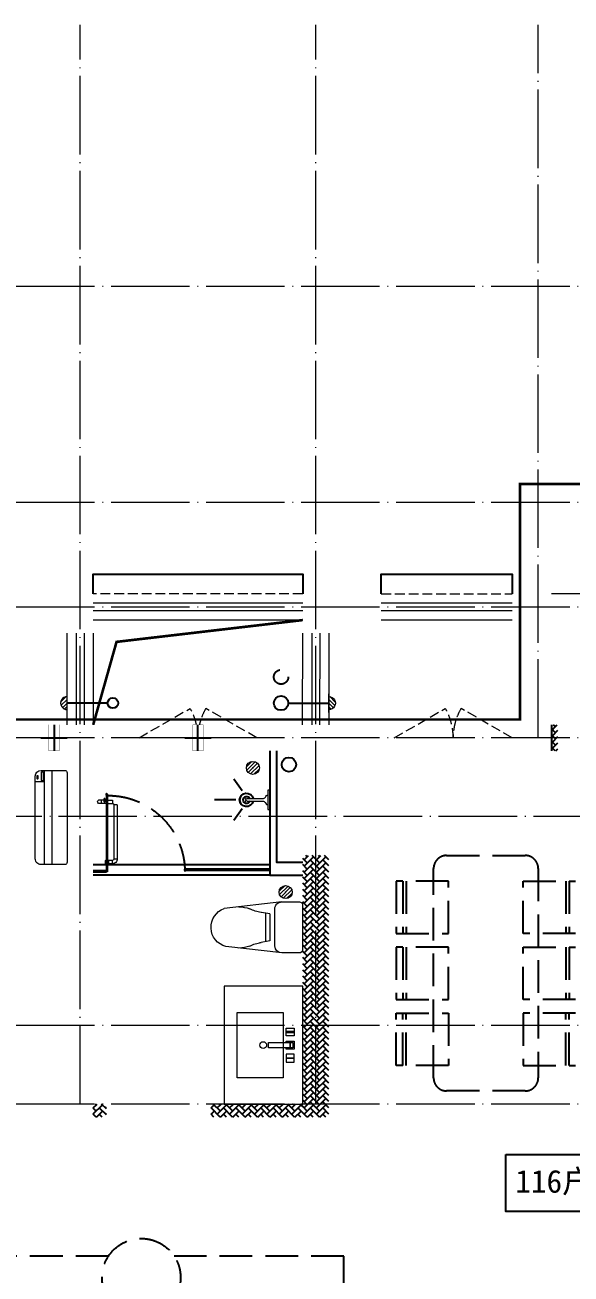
# Model space of a CAD drawing. Extents: x -518115 to 1124316, y -209821 to 1628073.
# Drawn here: x 832195 to 836367, y -171635 to -162085 of the extents above; entities that cross this region are included whole.
import ezdxf

# ---------------------------------------------------------------- set-up
doc = ezdxf.new("R2010")
doc.units = 0
doc.header["$LTSCALE"] = 1000
doc.header["$MEASUREMENT"] = 0
for name, pattern in [('A户型$0$DASH', [0.35, 0.25, -0.1]), ('DASH', [0.35, 0.25, -0.1]), ('DOTE', [2.42, 2, -0.2, 0.02, -0.2])]:
    doc.linetypes.add(name, pattern=pattern)
for name, color, linetype in [('5fur', 250, 'Continuous'), ('AH-FURNITURE', 1, 'Continuous'), ('IP-bath&kitchen-JOHNSON', 4, 'Continuous'), ('P-bath&kitchen-JOHNSON', 4, 'Continuous'), ('VPIPE-中水', 122, 'Continuous'), ('VPIPE-凝结', 150, 'Continuous'), ('VPIPE-废水', 31, 'Continuous'), ('VPIPE-雨水', 4, 'DASH'), ('保温', 6, 'Continuous'), ('建筑-排气道', 9, 'Continuous'), ('机电标识类', 1, 'Continuous'), ('看线', 251, 'Continuous')]:
    doc.layers.add(name, color=color, linetype=linetype)
for name, color, linetype, lineweight in [('DOTE', 19, 'DOTE', 9), ('LVTRY', 1, 'Continuous', 13), ('PUB_HATCH', 8, 'Continuous', 9), ('WINDOW', 144, 'Continuous', 15), ('平面-栏杆', 135, 'Continuous', 15), ('平面-看线', 45, 'Continuous', 15), ('平面-空调室内机', 176, 'Continuous', 9), ('平面-空调预留孔', 173, 'Continuous', 15), ('空调', 76, 'Continuous', 13), ('立面-洞口示意', 152, 'Continuous', 13)]:
    doc.layers.add(name, color=color, linetype=linetype, lineweight=lineweight)
doc.styles.add('DIM_FONT', font='SIMPLEX.shx', dxfattribs={"width": 0.56})
doc.styles.add('黑体', font='')
doc.styles.get('黑体').set_extended_font_data('SimHei')
pattern_1 = [(45, (0, 0), (0, 47.4157523), [100.584, -33.528]), (135, (23.708, 23.708), (3e-15, 47.4157523), [100.584, -33.528])]

# ---------------------------------------------------------------- blocks, each defined once
blk = doc.blocks.new('GDGDGDSDA')
at = {"layer": 'DOTE', "linetype": 'DOTE', "ltscale": 0.3}
for p, q in [((424034.8, 367858.3), (424034.8, 376108.3)), ((425834.8, 367858.3), (425834.8, 376108.3)), ((427534.8, 370658.3), (427534.8, 376108.3)), ((471334.8, 374108.3), (417334.8, 374108.3)), ((471334.8, 372458.3), (417334.8, 372458.3)), ((471334.8, 371658.3), (417334.8, 371658.3)), ((471334.8, 370658.3), (417334.8, 370658.3)), ((417334.8, 370058.6), (471334.8, 370058.6)), ((471334.8, 368458.3), (417334.8, 368458.3)), ((471334.8, 367858.3), (417334.8, 367858.3))]:
    blk.add_line(p, q, dxfattribs=at)
blk = doc.blocks.new('FGDGDGRDGRRD')
at = {"layer": '5fur', "linetype": 'A户型$0$DASH'}
for p, q in [((426834.8, 369758.3), (427434.8, 369758.3)), ((426734.8, 368058.3), (426734.8, 369658.3)), ((427534.8, 369658.3), (427534.8, 368058.3)), ((426849.6, 369562.7), (426449.6, 369562.7)), ((426449.6, 369562.7), (426449.6, 369162.7)), ((426499.6, 369562.7), (426499.6, 369162.7)), ((426524.6, 369562.7), (426524.6, 369162.7)), ((426849.6, 369162.7), (426849.6, 369562.7)), ((427420, 369162.7), (427420, 369562.7)), ((427420, 369562.7), (427820, 369562.7)), ((427745, 369562.7), (427745, 369162.7)), ((427770, 369562.7), (427770, 369162.7)), ((426449.6, 369162.7), (426849.6, 369162.7)), ((427820, 369162.7), (427420, 369162.7)), ((426849.6, 369058.3), (426449.6, 369058.3)), ((426449.6, 369058.3), (426449.6, 368658.3)), ((426499.6, 369058.3), (426499.6, 368658.3)), ((426524.6, 369058.3), (426524.6, 368658.3)), ((426849.6, 368658.3), (426849.6, 369058.3)), ((427420, 368658.3), (427420, 369058.3)), ((427420, 369058.3), (427820, 369058.3)), ((427745, 369058.3), (427745, 368658.3)), ((427770, 369058.3), (427770, 368658.3)), ((426449.6, 368658.3), (426849.6, 368658.3)), ((427820, 368658.3), (427420, 368658.3)), ((426449.6, 368153.8), (426449.6, 368553.8)), ((426449.6, 368553.8), (426849.6, 368553.8)), ((426499.6, 368153.8), (426499.6, 368553.8)), ((426524.6, 368153.8), (426524.6, 368553.8)), ((426849.6, 368553.8), (426849.6, 368153.8)), ((427420, 368553.8), (427420, 368153.8)), ((427820, 368553.8), (427420, 368553.8)), ((427745, 368153.8), (427745, 368553.8)), ((427770, 368153.8), (427770, 368553.8)), ((426849.6, 368153.8), (426449.6, 368153.8)), ((427420, 368153.8), (427820, 368153.8)), ((427434.8, 367958.3), (426834.8, 367958.3)), ((424251.3, 366694.8), (423434.8, 366694.8)), ((426049.7, 366694.8), (424752.7, 366694.8)), ((426049.7, 366458.3), (426049.7, 366694.8))]:
    blk.add_line(p, q, dxfattribs=at)
blk.add_circle((424502, 366530.1), 300, dxfattribs=at)
for centre, start, end in [((426834.8, 369658.3), 90, 180), ((427434.8, 369658.3), 0, 90), ((426834.8, 368058.3), 180, 270), ((427434.8, 368058.3), 270, 0)]:
    blk.add_arc(centre, 100, start, end, dxfattribs=at)
blk = doc.blocks.new('rrrrrrrrrrrra')
for p, q in [((252.6, 483.7), (-87.4, 483.7)), ((-112.4, 458.7), (-112.4, 324.3)), ((277.6, 324.3), (277.6, 458.7)), ((-112.4, 324.3), (-63.7, -103.4)), ((277.6, 324.3), (227.5, -115.6)), ((-59.1, 271.1), (224.3, 271.1)), ((-20.6, 232.4), (-34.2, 153.6)), ((191.3, 200.5), (-26.1, 200.5)), ((185.8, 232.4), (-20.6, 232.4)), ((185.8, 232.4), (199.4, 153.6))]:
    blk.add_line(p, q)
for centre, radius, start, end in [((-87.4, 458.7), 25, 90, 180), ((252.6, 458.7), 25, 0, 90), ((-59.1, 324.3), 53.3, 180, 270), ((224.3, 324.3), 53.3, 270, 0), ((-322.6, 209.8), 293.8, 333.53685, 351.48282), ((487.8, 209.8), 293.8, 188.51718, 206.46315), ((149, -3.2), 224.1, 158.52022, 180), ((16.2, -3.2), 224.1, 0, 21.47978), ((83.8, -63.6), 152.8, 195.07732, 340.11812)]:
    blk.add_arc(centre, radius, start, end)
blk = doc.blocks.new('A$C1E0F638F')
for points in [[(499.7, 435.1), (499.7, 85.1), (0, 85.1), (0, 435.1)], [(269.9, 30), (229.9, 30), (229.9, 195), (269.9, 195)], [(119.9, 0), (179.9, 0), (179.9, 60), (119.9, 60)], [(146.9, 55), (152.9, 55), (152.9, 5), (146.9, 5)], [(229.9, 30), (269.9, 30), (269.9, 10), (229.9, 10)], [(379.9, 0), (319.9, 0), (319.9, 60), (379.9, 60)], [(352.9, 55), (346.9, 55), (346.9, 5), (352.9, 5)]]:
    blk.add_lwpolyline(points, close=True)
blk.add_lwpolyline([(269.9, 60), (279.9, 60), (279.9, 0), (219.9, 0), (219.9, 60), (229.9, 60)])
blk.add_circle((249.9, 236.3), 26)
blk = doc.blocks.new('$lvtry$00000171')
for p, q in [((-74, 11), (-11, 74)), ((-70, -27), (27, 70)), ((-53, -53), (53, 53)), ((-27, -70), (70, 27)), ((11, -74), (74, -11))]:
    blk.add_line(p, q)
blk.add_circle((0, 0), 75)
blk.add_point((0, 0))
blk = doc.blocks.new('135')
blk.add_hatch(color=256).paths.add_polyline_path([(4.8, 1.8), (3.6, -1), (-4.7, 2.5), (-3.5, 5.3)])
for p, q in [((-6.3, 2.6), (5.4, -2.3)), ((-5.7, 2.9), (-5.2, 2.7)), ((-5.6, 18.9), (-3.4, 19.4)), ((-3.4, 19.4), (-5.5, 19.4)), ((5.2, 10.9), (-5.3, 10.9)), ((5.2, 9.7), (-5.2, 9.7)), ((-5.2, 2.7), (-3.8, 5.9)), ((-5, 10.9), (-5, 30.5)), ((-3.8, 5.9), (5.4, 2.1)), ((0, 0), (0, 39.1)), ((5.6, 18.9), (3.4, 19.3)), ((3.4, 19.3), (5.6, 19.3)), ((4.1, -1.2), (5.4, 2.1)), ((5, 10.9), (5, 32.3)), ((4.1, -1.2), (5.7, -1.8))]:
    blk.add_line(p, q)
for centre, radius, start, end in [((6.2, 15.8), 13.5, 151.01474, 204.84033), ((13.5, 4.2), 20.5, 163.09243, 182.0012), ((-6, 3.6), 1, 184.22753, 248.46611), ((8.6, 15.5), 14.6, 166.278, 198.09535), ((13.5, 4.2), 19.5, 163.74431, 182.52687), ((-5.5, 3.3), 0.5, 181.9385, 247.25971), ((-5.2, 22.1), 0.5, 335.76434, 151.01474), ((3.8, 18.1), 9.42, 155.76434, 171.97728), ((5.2, 22.3), 0.5, 29.84246, 204.57404), ((-5.9, 17.2), 11.7, 10.47502, 24.57404), ((29.1, 6.7), 24, 172.94395, 199.23182), ((-6.3, 15.4), 12.4, 338.64492, 16.0476), ((-6, 15.8), 13.4, 334.91114, 29.84246), ((26.4, 6.3), 20.6, 169.14538, 199.95258), ((5.9, -1.2), 1.17, 247.45971, 19.95258), ((5.9, -1.4), 0.5, 247.45971, 19.23182)]:
    blk.add_arc(centre, radius, start, end)
blk.add_open_spline([(-5, 30.5), (-4.1, 31.3), (-2.3, 33), (0.9, 29.2), (3.5, 31.1), (5, 32.3)], degree=3, knots=[0, 0, 0, 0, 3.066329, 6.218313, 11.124135, 11.124135, 11.124135, 11.124135])
blk = doc.blocks.new('SDFAWERAWER')
at = {"layer": 'LVTRY', "color": 1}
for p, q in [((593941.2, -1242210.1), (593783.7, -1242594.8)), ((593964.6, -1242219.7), (593807.2, -1242604.4)), ((593941.2, -1242210.1), (593964.6, -1242219.7)), ((593987.8, -1242190.5), (593978.2, -1242214)), ((594007.5, -1242226), (593978.2, -1242214)), ((594017.1, -1242202.5), (593987.8, -1242190.5)), ((594015.8, -1242220.4), (594027.2, -1242192.7)), ((594015.8, -1242220.4), (594021.7, -1242222.8)), ((594025.7, -1242203.9), (594018.5, -1242221.5)), ((594018.5, -1242221.5), (594021.5, -1242220.3)), ((594025.4, -1242210.8), (594021.5, -1242220.3)), ((594022.6, -1242220.7), (594021.7, -1242222.8)), ((594021.7, -1242222.8), (594023.9, -1242221.9)), ((594022.6, -1242211.4), (594029.8, -1242193.8)), ((594024.2, -1242221.4), (594023.9, -1242221.9)), ((594025.4, -1242210.8), (594031.1, -1242196.8)), ((594027.2, -1242192.7), (594033, -1242195.1)), ((594027.7, -1242234.3), (594078.4, -1242255)), ((594029.8, -1242193.8), (594031.1, -1242196.8)), ((594032.2, -1242197.2), (594033, -1242195.1)), ((594033, -1242195.1), (594034, -1242197.4)), ((594033.8, -1242197.9), (594034, -1242197.4)), ((594047.3, -1242200.9), (594035.9, -1242228.7)), ((594035.9, -1242228.7), (594038.6, -1242229.7)), ((594037.3, -1242210.8), (594088, -1242231.6)), ((594038.6, -1242229.7), (594045.2, -1242213.6)), ((594038.6, -1242229.7), (594041.6, -1242228.5)), ((594041.6, -1242228.5), (594051.2, -1242205)), ((594049.9, -1242202), (594043.3, -1242218.2)), ((594047.3, -1242200.9), (594049.9, -1242202)), ((594049.9, -1242202), (594051.2, -1242205)), ((594057.1, -1242246.3), (594066.7, -1242222.8)), ((593783.7, -1242594.8), (593807.2, -1242604.4)), ((593803.2, -1242641.3), (593812.8, -1242617.9)), ((593812.8, -1242617.9), (593842.2, -1242629.9)), ((593845.2, -1242628.6), (593833.8, -1242656.3)), ((593845.2, -1242628.6), (593842.2, -1242629.9)), ((593847.8, -1242629.7), (593845.2, -1242628.6)), ((593803.2, -1242641.3), (593832.6, -1242653.3)), ((593842.2, -1242629.9), (593832.6, -1242653.3)), ((593833.8, -1242656.3), (593832.6, -1242653.3)), ((593836.5, -1242657.4), (593833.8, -1242656.3)), ((593847.8, -1242629.7), (593836.5, -1242657.4)), ((593847.1, -1242661.8), (593858.5, -1242634.1)), ((593847.1, -1242661.8), (593849.8, -1242662.9)), ((593849.8, -1242662.9), (593861.2, -1242635.2)), ((593852.1, -1242661.9), (593862.1, -1242637.4)), ((593858.5, -1242634.1), (593861.2, -1242635.2)), ((593861.2, -1242635.2), (593862.1, -1242637.4))]:
    blk.add_line(p, q, dxfattribs=at)
blk.add_lwpolyline([(593823.5, -1242717), (594045.8, -1242173.9), (594036.5, -1242170.2), (593814.2, -1242713.2)], close=True, dxfattribs=at)
blk.add_arc((594075.3, -1242240), 15.3, 281.79322, 33.70188, dxfattribs=at)
for centre, major_axis, start_param, end_param in [((593974.2, -1242223.6), (3.93, 9.6), 0, 1.570796), ((593816.8, -1242608.3), (13.5, 33.1), 1.570796, 3.141593), ((593816.8, -1242608.3), (3.93, 9.6), 1.570796, 3.141593)]:
    blk.add_ellipse(centre, major_axis=major_axis, ratio=1, start_param=start_param, end_param=end_param, dxfattribs=at)
at = {"layer": 'P-bath&kitchen-JOHNSON', "color": 8, "linetype": 'DASH'}
blk.add_arc((593809.8, -1242714), 586.2, 67.53695, 157.13247, dxfattribs=at)
at = {"layer": 'LVTRY', "color": 1, "xscale": -1, "rotation": 157.7329157530927}
blk.add_blockref('135', (594045.3, -1242161.9), dxfattribs=at)
blk = doc.blocks.new('A$C5DCB2F21')
at = {"layer": 'IP-bath&kitchen-JOHNSON', "color": 8}
for p, q in [((-68.3, -213.2), (-157.7, -275)), ((-0.1, -261.4), (-0.1, -424.7)), ((68.2, -213.2), (157.6, -275))]:
    blk.add_line(p, q, dxfattribs=at)
at = {"layer": 'IP-bath&kitchen-JOHNSON', "color": 250}
for centre, major_axis, ratio, start_param, end_param in [((0, -178.8), (-51, 0), 0.990052, -1.36297, 4.504563), ((0, -177.8), (-26.8, 0), 0.994812, -1.167677, 4.309269)]:
    blk.add_ellipse(centre, major_axis=major_axis, ratio=ratio, start_param=start_param, end_param=end_param, dxfattribs=at)
at = {"layer": 'LVTRY', "color": 1}
for p, q in [((73.6, 0), (-73.6, 0)), ((-10.5, -173.5), (-10.5, -49.3)), ((10.6, -173.5), (10.6, -49.3))]:
    blk.add_line(p, q, dxfattribs=at)
blk.add_lwpolyline([(73.6, 0), (73.6, -15.8), (-73.6, -15.8), (-73.6, 0)], dxfattribs=at)
for points in [[(-26.3, -30.7, -0.364142), (-37.8, -15.8, -0.020495)], [(-10.5, -49.4, 0.214893), (-26.3, -30.7, 7.649644)], [(10.6, -49.3, -0.21439), (26.3, -30.7, -7.649644)], [(26.3, -30.7, 0.364142), (37.8, -15.8, 0.020495)]]:
    blk.add_lwpolyline(points, format="xyb", dxfattribs=at)
blk.add_arc((0, -173.5), 10.5, 180, 0, dxfattribs=at)
for centre, major_axis, ratio, start_param, end_param in [((0, -181.3), (53.6, 0), 0.987577, 1.76809, 7.656688), ((-12.4, -164.7), (0, 1.43), 0.85, -1.570796, 4.712389), ((-12.4, -189.2), (0, 1.43), 0.85, 4.712389, 10.995574), ((12.5, -164.7), (0, 1.43), 0.85, 4.712389, 10.995574), ((12.5, -189.2), (0, 1.43), 0.85, 4.712389, 10.995574)]:
    blk.add_ellipse(centre, major_axis=major_axis, ratio=ratio, start_param=start_param, end_param=end_param, dxfattribs=at)
blk = doc.blocks.new('DSGDFGF')
at = {"layer": 'IP-bath&kitchen-JOHNSON'}
for p, q in [((676542.3, 342985), (677892.3, 342985)), ((676542.3, 342950), (677192.3, 342950)), ((676542.3, 342940), (677192.3, 342940)), ((677192.3, 342940), (677192.3, 342950)), ((677892.3, 342940), (677792.3, 342940)), ((677792.3, 342930), (677792.3, 342940)), ((676542.3, 342905), (677892.3, 342905)), ((677892.3, 342930), (677792.3, 342930))]:
    blk.add_line(p, q, dxfattribs=at)
at = {"layer": 'IP-bath&kitchen-JOHNSON', "color": 8}
for points in [[(676542.3, 343855.3), (676542.3, 342905), (676292.3, 342905)], [(676492.3, 343855.3), (676492.3, 343005), (676292.3, 343005)]]:
    blk.add_lwpolyline(points, dxfattribs=at)
at = {"layer": 'LVTRY', "color": 1}
blk.add_lwpolyline([(676892.3, 341155.3), (676292.3, 341155.3), (676292.3, 342055.3), (676892.3, 342055.3)], close=True, dxfattribs=at)
at = {"layer": 'IP-bath&kitchen-JOHNSON'}
for name, p, rotation in [('A$C5DCB2F21', (676542.3, 343480.3), 90.00848852444699), ('SDFAWERAWER', (-342526.2, 1268090.5), 22.25976934310714)]:
    blk.add_blockref(name, p, dxfattribs=dict(at, rotation=rotation))
at = {"layer": 'LVTRY', "xscale": -0.6666666667107826, "yscale": 0.6666666667107826}
for p in [(676672.3, 343725.3), (676422.3, 342775.3)]:
    blk.add_blockref('$lvtry$00000171', p, dxfattribs=at)
at = {"layer": 'LVTRY', "color": 1, "extrusion": (0, 0, -1), "xscale": -1, "zscale": -1, "rotation": 270}
blk.add_blockref('rrrrrrrrrrrra', (-676776.1, 342422.6), dxfattribs=at)
at = {"layer": 'LVTRY', "color": 1, "xscale": -1, "rotation": 270}
blk.add_blockref('A$C1E0F638F', (676357.2, 341355.6), dxfattribs=at)
blk = doc.blocks.new('rtyg7uyhg')
at = {"layer": 'LVTRY'}
for p, q in [((193590.3, 45458.1), (193590.3, 45069.5)), ((194234.6, 45488.8), (193621, 45488.8)), ((194265.3, 45069.5), (194265.3, 45458.1)), ((193682.3, 45407), (193887.8, 45407)), ((193896.4, 45429.9), (193857.6, 45326.3)), ((193875.3, 45316), (193945.6, 45401.5)), ((193925.8, 45440.4), (193940.1, 45432.2)), ((194111.9, 45407), (194173.3, 45407)), ((193621, 45130.8), (193621, 45345.6)), ((193857.6, 45326.3), (193875.3, 45316)), ((194009.6, 45345.6), (194009.6, 45130.8)), ((194050.5, 45130.8), (194050.5, 45345.6)), ((194234.6, 45345.6), (194234.6, 45130.8)), ((193621, 45038.8), (194234.6, 45038.8)), ((193948.3, 45069.5), (193682.3, 45069.5)), ((194173.3, 45069.5), (194111.9, 45069.5))]:
    blk.add_line(p, q, dxfattribs=at)
for centre, radius in [((193866.4, 45437.7), 20.5), ((193989.2, 45437.7), 20.5), ((194071, 45437.7), 20.5), ((193815.3, 45238.2), 25.6), ((194137.5, 45238.2), 25.6)]:
    blk.add_circle(centre, radius, dxfattribs=at)
for centre, radius, start, end in [((193621, 45458.1), 30.7, 89.99999, 179.99999), ((194234.6, 45458.1), 30.7, 359.99999, 89.99999), ((193682.3, 45345.6), 61.4, 89.99999, 179.99999), ((193915.6, 45422.7), 20.5, 59.99999, 159.46231), ((193929.8, 45414.5), 20.5, 320.53767, 59.99999), ((193948.3, 45345.6), 61.4, 359.99999, 89.99999), ((194111.9, 45345.6), 61.4, 89.99999, 179.99999), ((194173.3, 45345.6), 61.4, 359.99999, 89.99999), ((193682.3, 45130.8), 61.4, 179.99999, 269.99999), ((193948.3, 45130.8), 61.4, 269.99999, 359.99999), ((194111.9, 45130.8), 61.4, 179.99999, 269.99999), ((194173.3, 45130.8), 61.4, 269.99999, 359.99999), ((193621, 45069.5), 30.7, 179.99999, 269.99999), ((194234.6, 45069.5), 30.7, 269.99999, 359.99999)]:
    blk.add_arc(centre, radius, start, end, dxfattribs=at)
at = {"layer": 'LVTRY', "style": 'DIM_FONT', "width": 0.8, "flags": 9}
for tag in ['YSIZE', 'XSIZE']:
    blk.add_attdef(tag, (193927.8, 45487.8), '', height=0.5, rotation=89.99999, dxfattribs=at)
blk = doc.blocks.new('A$C60D053AF')
at = {"layer": 'AH-FURNITURE', "color": 8}
for p, q in [((232.5, -90), (128.3, -90)), ((192.5, -71), (327.6, -71)), ((192.5, -91), (327.6, -91)), ((355.9, -82.7), (384.2, -129)), ((232.5, -110), (128.3, -110)), ((245, -129.5), (245, -122.5)), ((265, -129.5), (265, -122.5)), ((341.7, -96.9), (370, -143.2)), ((255, -281), (255, -251)), ((255, -281), (393, -281)), ((393, -281), (393, -251))]:
    blk.add_line(p, q, dxfattribs=at)
for points in [[(170, -68, 1), (170, -94), (192.5, -94), (192.5, -68)], [(268, -122.5), (268, -107, 0.414214), (248, -87), (232.5, -87), (232.5, -113), (242, -113), (242, -122.5)], [(234, -251), (414, -251, 0.414214), (424, -241), (424, -111, 0.414214), (414, -101), (234, -101, 0.414214), (224, -111), (224, -241, 0.414214)], [(242, -152, 1), (268, -152), (268, -129.5), (242, -129.5)], [(383.8, -161.2, 1), (402.2, -142.8), (386.3, -126.9), (367.9, -145.3)]]:
    blk.add_lwpolyline(points, format="xyb", close=True, dxfattribs=at)
for centre, radius in [((100, -100), 30), ((255, -152), 15), ((255, -152), 10), ((393, -152), 15), ((393, -152), 10)]:
    blk.add_circle(centre, radius, dxfattribs=at)
for radius in [40, 20]:
    blk.add_arc((327.6, -111), radius, 45, 90, dxfattribs=at)
blk = doc.blocks.new('A-Kitchen-7')
at = {"layer": 'LVTRY'}
for p, q in [((-519, 780), (-7, 834)), ((-515, 756), (-519, 780)), ((-4, 811), (-515, 756)), ((515, 756), (-515, 756)), ((-515, 756), (-515, 40)), ((-486, 761), (-485, 756)), ((-29, 767), (-112, 756)), ((-29, 767), (-35, 806)), ((-7, 834), (-4, 811)), ((515, 780), (0, 780)), ((0, 756), (0, 780)), ((515, 756), (515, 780)), ((515, 40), (515, 756)), ((-515, 40), (515, 40))]:
    blk.add_line(p, q, dxfattribs=at)
blk.add_lwpolyline([(-469, 40), (-469, 0), (469, 0), (469, 40)], close=True, dxfattribs=at)
blk = doc.blocks.new('*U67')
h = blk.add_hatch(color=5)
h.set_gradient(color1=(0, 0, 255), rotation=180, tint=1)
h.paths.add_polyline_path([(0, 0), (-6.35, -6.35), (-6.35, -2.159), (-15, -2.159), (-15, 2.159), (-6.35, 2.159), (-6.35, 6.35)])
at = {"color": 0, "linetype": 'Continuous'}
blk.add_lwpolyline([(0, 0), (-6.35, -6.35), (-6.35, -2.159), (-15, -2.159), (-15, 2.159), (-6.35, 2.159), (-6.35, 6.35)], close=True, dxfattribs=at)
blk = doc.blocks.new('sgrsefv')
at = {"layer": 'PUB_HATCH'}
blk.add_hatch(color=256, dxfattribs=at).paths.add_polyline_path([(1112933.3, 840916.3), (1112933.3, 840646.3), (1113073.3, 840646.3), (1113073.3, 840661.3), (1112968.3, 840661.3), (1112948.3, 840681.3), (1112948.3, 840881.3), (1112968.3, 840901.3), (1113288.3, 840901.3), (1113308.3, 840881.3), (1113308.3, 840681.3), (1113288.3, 840661.3), (1113183.3, 840661.3), (1113183.3, 840646.3), (1113323.3, 840646.3), (1113323.3, 840916.3)])
at = {"layer": 'LVTRY', "color": 1}
for p, q in [((1113073.3, 840661.3), (1113073.3, 840646.3)), ((1113183.3, 840661.3), (1113183.3, 840646.3))]:
    blk.add_line(p, q, dxfattribs=at)
for points in [[(1112918.3, 840931.3), (1113338.3, 840931.3), (1113338.3, 840631.3), (1112918.3, 840631.3)], [(1112933.3, 840916.3), (1113323.3, 840916.3), (1113323.3, 840646.3), (1112933.3, 840646.3)], [(1113288.3, 840661.3), (1112968.3, 840661.3), (1112948.3, 840681.3), (1112948.3, 840881.3), (1112968.3, 840901.3), (1113288.3, 840901.3), (1113308.3, 840881.3), (1113308.3, 840681.3), (1113288.3, 840661.3)]]:
    blk.add_lwpolyline(points, close=True, dxfattribs=at)
at = {"layer": '立面-洞口示意'}
blk.add_lwpolyline([(1112918.3, 840931.3), (1113181.8, 840837.4), (1113338.3, 840631.3)], dxfattribs=at)
at = {"layer": '建筑-排气道', "xscale": -5, "yscale": 5, "zscale": 5, "rotation": 270}
blk.add_blockref('*U67', (1113118.4, 840599), dxfattribs=at)
blk = doc.blocks.new('FRSDFDGDGDRGDR')
at = {"layer": '平面-空调预留孔'}
for p, q in [((699612.3, 775044), (699612.3, 775441.2)), ((699618.9, 775447.8), (699746.3, 775447.8)), ((699746.3, 775447.8), (699746.3, 775355.4)), ((699719.9, 775342.2), (699719.9, 775143)), ((699726.5, 775348.8), (699739.7, 775348.8)), ((699726.5, 775136.4), (699739.7, 775136.4)), ((699746.3, 775129.8), (699746.3, 775037.4)), ((699746.3, 775037.4), (699618.9, 775037.4))]:
    blk.add_line(p, q, dxfattribs=at)
blk.add_lwpolyline([(699766.1, 775166.7), (699792.5, 775153.5), (699792.5, 775057.2), (699766.1, 775044), (699766.1, 775017.6), (699618.9, 775017.6, -0.414214), (699592.5, 775044), (699592.5, 775441.2, -0.414214), (699618.9, 775467.6), (699766.1, 775467.6), (699766.1, 775441.2), (699792.5, 775428), (699792.5, 775331.6), (699766.1, 775318.4)], format="xyb", close=True, dxfattribs=at)
for centre, radius in [((699739.7, 775243.2), 15.8), ((699739.7, 775331.6), 10.6), ((699739.7, 775153.5), 10.6)]:
    blk.add_circle(centre, radius, dxfattribs=at)
for centre, start, end in [((699618.9, 775441.2), 90, 180), ((699739.7, 775355.4), 270, 360), ((699726.5, 775342.2), 90, 180), ((699726.5, 775143), 180, 270), ((699739.7, 775129.8), 0, 90), ((699618.9, 775044), 180, 270)]:
    blk.add_arc(centre, 6.6, start, end, dxfattribs=at)
blk = doc.blocks.new('GDGDRGDRGRD')
at = {"layer": 'LVTRY', "color": 251}
for p, q in [((430080.5, 371515.4), (429864.6, 371758.3)), ((430334.8, 371758.3), (429864.6, 371758.3)), ((429864.6, 371758.3), (429864.6, 370858.3)), ((430234.8, 370858.3), (430234.8, 371758.3)), ((430334.8, 371515.4), (430080.5, 371515.4)), ((430080.5, 371515.4), (430080.5, 371100.3)), ((429864.6, 370858.3), (430080.5, 371100.3)), ((430080.5, 371100.3), (430334.8, 371100.3)), ((429864.6, 370858.3), (430334.8, 370858.3))]:
    blk.add_line(p, q, dxfattribs=at)
at = {"layer": 'LVTRY'}
for p, q in [((429914.8, 370948.3), (429914.8, 371668.3)), ((429924.8, 371678.3), (430324.8, 371678.3)), ((429994.8, 371628.3), (429994.8, 371418.3)), ((429999.8, 371628.3), (429999.8, 371418.3)), ((430289.8, 371638.3), (430004.8, 371638.3)), ((430289.8, 371633.3), (430004.8, 371633.3)), ((430045.1, 371658.3), (430045.1, 371568.3)), ((430049.6, 371658.3), (430045.1, 371658.3)), ((430049.6, 371568.3), (430049.6, 371658.3)), ((430194.8, 371418.3), (430194.8, 371628.3)), ((430199.8, 371418.3), (430199.8, 371628.3)), ((430234.8, 371668.3), (430234.8, 370948.3)), ((429974.8, 371525.6), (430102.3, 371525.6)), ((429974.8, 371521.1), (429974.8, 371525.6)), ((430102.3, 371521.1), (429974.8, 371521.1)), ((430045.1, 371568.3), (430049.6, 371568.3)), ((430219.8, 371525.6), (430092.3, 371525.6)), ((430092.3, 371525.6), (430092.3, 371521.1)), ((430092.3, 371521.1), (430219.8, 371521.1)), ((430102.3, 371525.6), (430102.3, 371521.1)), ((430219.8, 371521.1), (430219.8, 371525.6)), ((430234.8, 371100.3), (430234.8, 371515.4)), ((430004.8, 371413.3), (430289.8, 371413.3)), ((430004.8, 371408.3), (430289.8, 371408.3)), ((430045.1, 371388.3), (430045.1, 371478.3)), ((430045.1, 371478.3), (430049.6, 371478.3)), ((430049.6, 371478.3), (430049.6, 371388.3)), ((429935.4, 371358.3), (429974.2, 371358.3)), ((429954.8, 371338.9), (429954.8, 371377.7)), ((430049.6, 371388.3), (430045.1, 371388.3)), ((429935.4, 371258.3), (429974.2, 371258.3)), ((429954.8, 371238.9), (429954.8, 371277.7)), ((430004.8, 371208.3), (430289.8, 371208.3)), ((430045.1, 371228.3), (430045.1, 371138.3)), ((430049.6, 371228.3), (430045.1, 371228.3)), ((430049.6, 371138.3), (430049.6, 371228.3)), ((429994.8, 370988.3), (429994.8, 371198.3)), ((429999.8, 370988.3), (429999.8, 371198.3)), ((430004.8, 371203.3), (430289.8, 371203.3)), ((430045.1, 371138.3), (430049.6, 371138.3)), ((430194.8, 371198.3), (430194.8, 370988.3)), ((430199.8, 371198.3), (430199.8, 370988.3)), ((430102.3, 371095.6), (429974.8, 371095.6)), ((429974.8, 371095.6), (429974.8, 371091.1)), ((429974.8, 371091.1), (430102.3, 371091.1)), ((430045.1, 370958.3), (430045.1, 371048.3)), ((430045.1, 371048.3), (430049.6, 371048.3)), ((430049.6, 371048.3), (430049.6, 370958.3)), ((430092.3, 371091.1), (430092.3, 371095.6)), ((430092.3, 371095.6), (430219.8, 371095.6)), ((430219.8, 371091.1), (430092.3, 371091.1)), ((430102.3, 371091.1), (430102.3, 371095.6)), ((430219.8, 371095.6), (430219.8, 371091.1)), ((430324.8, 370938.3), (429924.8, 370938.3)), ((430289.8, 370983.3), (430004.8, 370983.3)), ((430289.8, 370978.3), (430004.8, 370978.3)), ((430049.6, 370958.3), (430045.1, 370958.3))]:
    blk.add_line(p, q, dxfattribs=at)
blk.add_lwpolyline([(429608.8, 370758.3), (429734.8, 370758.3), (429734.8, 371758.3), (427634.8, 371758.3)], dxfattribs=at)
for centre, radius in [((430147.3, 371523.3), 29.7), ((430147.3, 371523.3), 11.7), ((429954.8, 371358.3), 17), ((429954.8, 371258.3), 17), ((430147.3, 371093.3), 29.7), ((430147.3, 371093.3), 11.7)]:
    blk.add_circle(centre, radius, dxfattribs=at)
for centre, radius, start, end in [((429924.8, 371668.3), 10, 90, 180), ((430004.8, 371628.3), 10, 90, 180), ((430004.8, 371628.3), 5, 90, 180), ((430189.8, 371628.3), 10, 0, 90), ((430189.8, 371628.3), 5, 0, 90), ((430224.8, 371668.3), 10, 0, 90), ((430047.3, 371523.3), 56.7, 2.27424, 87.72576), ((430047.3, 371523.3), 52.2, 2.47041, 87.52959), ((430047.3, 371523.3), 56.7, 272.27424, 357.72576), ((430047.3, 371523.3), 52.2, 272.47041, 357.52959), ((430147.3, 371523.3), 56.7, 92.27424, 177.72576), ((430147.3, 371523.3), 56.7, 182.27424, 267.72576), ((430147.3, 371523.3), 52.2, 92.47041, 177.52959), ((430147.3, 371523.3), 52.2, 182.47041, 267.52959), ((430004.8, 371418.3), 10, 180, 270), ((430004.8, 371418.3), 5, 180, 270), ((430189.8, 371418.3), 5, 270, 0), ((430189.8, 371418.3), 10, 270, 0), ((430004.8, 371198.3), 10, 90, 180), ((430189.8, 371198.3), 10, 0, 90), ((430004.8, 371198.3), 5, 90, 180), ((430047.3, 371093.3), 56.7, 2.27424, 87.72576), ((430047.3, 371093.3), 52.2, 2.47041, 87.52959), ((430147.3, 371093.3), 56.7, 92.27424, 177.72576), ((430147.3, 371093.3), 52.2, 92.47041, 177.52959), ((430189.8, 371198.3), 5, 0, 90), ((430047.3, 371093.3), 56.7, 272.27424, 357.72576), ((430047.3, 371093.3), 52.2, 272.47041, 357.52959), ((430147.3, 371093.3), 56.7, 182.27424, 267.72576), ((430147.3, 371093.3), 52.2, 182.47041, 267.52959), ((429924.8, 370948.3), 10, 180, 270), ((430004.8, 370988.3), 10, 180, 270), ((430004.8, 370988.3), 5, 180, 270), ((430189.8, 370988.3), 5, 270, 0), ((430189.8, 370988.3), 10, 270, 0), ((430224.8, 370948.3), 10, 270, 0)]:
    blk.add_arc(centre, radius, start, end, dxfattribs=at)
at = {"xscale": -1, "rotation": 270}
blk.add_blockref('FRSDFDGDGDRGDR', (-345582.7, -327434.2), dxfattribs=at)
at = {"xscale": -1}
blk.add_blockref('rtyg7uyhg', (622599.6, 326769.5), dxfattribs=at)
for name, p, rotation in [('A$C60D053AF', (430134.8, 372358.3), 270), ('sgrsefv', (1543253.1, 1211089.9), 180)]:
    blk.add_blockref(name, p, dxfattribs=dict(rotation=rotation))
at = {"layer": 'LVTRY', "color": 1, "extrusion": (0, 0, -1), "xscale": -0.7999999999883585, "yscale": 0.7999999999883585, "zscale": -0.7999999999883585}
blk.add_blockref('A-Kitchen-7', (-429196.8, 370158.6), dxfattribs=at)
blk = doc.blocks.new('GDFGDGRD')
at = {"layer": '保温', "linetype": 'ByBlock', "ltscale": 10}
h = blk.add_hatch(dxfattribs=at)
h.set_pattern_fill('AR-HBONE', color=251, scale=55)
h.set_pattern_definition(pattern_1)
h.paths.add_polyline_path([(428966.6, 372823.7), (428966.6, 373023.7), (428916.6, 373023.7), (428916.6, 372823.7)])
h = blk.add_hatch(dxfattribs=at)
h.set_pattern_fill('AR-HBONE', color=251, scale=55)
h.set_pattern_definition(pattern_1)
h.paths.add_polyline_path([(427216.6, 370023.7), (427216.6, 372023.7), (427016.6, 372023.7), (427016.6, 370023.7)])
h = blk.add_hatch(dxfattribs=at)
h.set_pattern_fill('AR-HBONE', color=251, scale=55)
h.set_pattern_definition(pattern_1)
h.paths.add_polyline_path([(425516.6, 370023.7), (425516.6, 370123.7), (425416.6, 370123.7), (425416.6, 370023.7)])
h = blk.add_hatch(dxfattribs=at)
h.set_pattern_fill('AR-HBONE', color=251, scale=55)
h.set_pattern_definition(pattern_1)
h.paths.add_polyline_path([(427016.6, 370023.7), (427016.6, 370123.7), (426316.6, 370123.7), (426316.6, 370023.7)])
at = {"layer": '保温', "color": 251, "linetype": 'ByBlock', "ltscale": 10}
blk.add_line((428916.6, 373023.7), (428916.6, 372823.7), dxfattribs=at)
blk = doc.blocks.new('A$C001338C2')
for p, q in [((0, 249), (0, 22)), ((845, 304), (55, 304)), ((109, 215), (109, 304)), ((900, 22), (900, 249)), ((22, 0), (878, 0))]:
    blk.add_line(p, q)
at = {"lineweight": 5}
for p, q in [((900, 215), (0, 215)), ((900, 143), (0, 143))]:
    blk.add_line(p, q, dxfattribs=at)
for points in [[(89, 226), (22, 226, -0.414214), (17, 232), (17, 243, -0.414214), (22, 249), (89, 249, -0.414214), (95, 243), (95, 232, -0.414214)], [(73, 275), (57, 275, -0.414214), (51, 281), (51, 283, -0.414214), (57, 289), (73, 289, -0.414214), (79, 283), (79, 281, -0.414214)]]:
    blk.add_lwpolyline(points, format="xyb", close=True)
for centre, radius, start, end in [((55, 249), 55, 90, 180), ((845, 249), 55, 360, 90), ((22, 22), 22, 180, 270), ((878, 22), 22, 270, 360)]:
    blk.add_arc(centre, radius, start, end)
blk = doc.blocks.new('dongkong')
blk.add_wipeout([(-603756, 210771), (-603756, 210570.8), (-603836, 210570.8), (-603836, 210771)])
at = {"layer": '机电标识类', "color": 250, "linetype": 'DASH', "ltscale": 400}
for p, q in [((-603796, 210771), (-603796, 210570.8)), ((-603896, 210670.7), (-603696, 210670.7))]:
    blk.add_line(p, q, dxfattribs=at)
at = {"layer": '空调', "color": 6, "linetype": 'DASH', "const_width": 2}
blk.add_lwpolyline([(-603756, 210771), (-603756, 210570.8), (-603836, 210570.8), (-603836, 210771)], close=True, dxfattribs=at)
blk = doc.blocks.new('A$C7A951E79')
at = {"layer": 'LVTRY'}
for p, q in [((-7.1, 49.5), (-49.5, 7.1)), ((0, 28.3), (-46.5, -18.3)), ((0, 0), (-35.4, -35.4)), ((0, -71.2), (0, 71.5)), ((0, -28.3), (-18.3, -46.5))]:
    blk.add_line(p, q, dxfattribs=at)
blk.add_arc((0, 0.2), 49.9, 89.97568, 269.97568, dxfattribs=at)
blk.add_point((0, 0), dxfattribs=at)
blk = doc.blocks.new('A$C42425DA4')
blk.add_blockref('A$C7A951E79', (0, 0))
at = {"xscale": -1}
blk.add_blockref('A$C7A951E79', (2000, -0.1), dxfattribs=at)

msp = doc.modelspace()

# ---------------------------------------------------------------- linework, layer by layer
at = {"layer": 'VPIPE-凝结', "ltscale": 0.1}
for p, q in [((832826.6, -167269.3), (832516.4, -167269.3)), ((834206.6, -167269.3), (834516.4, -167269.3))]:
    msp.add_line(p, q, dxfattribs=at)
at = {"layer": 'VPIPE-凝结'}
msp.add_circle((832866.6, -167269.3), 40, dxfattribs=at)
at = {"layer": 'VPIPE-废水'}
msp.add_circle((834151.6, -167269.8), 55, dxfattribs=at)
at = {"layer": 'VPIPE-雨水'}
msp.add_circle((834151.6, -167069.8), 55, dxfattribs=at)
at = {"layer": 'WINDOW', "color": 250, "linetype": 'DASH', "ltscale": 0.3}
for points in [[(833066.7, -167534.8), (833456.4, -167309.9, -0.131605), (833516.7, -167534.8)], [(833966.7, -167534.8), (833576.9, -167309.9, 0.131605), (833516.7, -167534.8)], [(835016.6, -167534.8), (835406.3, -167309.9, -0.131605), (835466.6, -167534.8)], [(835916.6, -167534.8), (835526.8, -167309.9, 0.131605), (835466.6, -167534.8)]]:
    msp.add_lwpolyline(points, format="xyb", dxfattribs=at)
at = {"layer": '平面-栏杆'}
for points in [[(834316.6, -166504.8), (832716.6, -166504.5)], [(835916.6, -166504.7), (834916.6, -166504.5)], [(834316.6, -166564.8), (832716.6, -166564.5)], [(835916.6, -166564.7), (834916.6, -166564.5)], [(832586.6, -166734.8), (832586.3, -167434.8)], [(832646.6, -166734.8), (832646.3, -167434.8)], [(834386.6, -166734.8), (834386.3, -167434.8)], [(834446.6, -166734.8), (834446.3, -167434.8)]]:
    msp.add_lwpolyline(points, dxfattribs=at)
at = {"layer": '平面-看线'}
msp.add_line((834316.3, -167434.8), (834316.6, -166734.8), dxfattribs=at)
at = {"layer": '平面-看线', "linetype": 'DASH', "ltscale": 0.3}
for points in [[(834316.6, -166434.8), (832716.6, -166434.8)], [(834916.6, -166434.8), (835916.6, -166434.8)]]:
    msp.add_lwpolyline(points, dxfattribs=at)
at = {"layer": '平面-看线'}
for points in [[(834316.6, -166634.8), (832716.6, -166634.8)], [(835916.6, -166634.8), (834916.6, -166634.8)], [(832716.6, -166734.8), (832716.3, -167434.8)], [(834516.6, -166734.8), (834516.3, -167434.8)]]:
    msp.add_lwpolyline(points, dxfattribs=at)
at = {"layer": '看线', "color": 202, "ltscale": 0.5}
for points in [[(832716.6, -166434.8), (832716.6, -166284.8), (834316.6, -166284.8), (834316.6, -166434.8)], [(834916.6, -166434.8), (834916.6, -166284.8), (835916.6, -166284.8), (835916.6, -166434.8)]]:
    msp.add_lwpolyline(points, dxfattribs=at)

# ---------------------------------------------------------------- block references
for name, p in [('GDGDGDSDA', (408581.8, -538193.1)), ('A$C42425DA4', (832516.4, -167269.3))]:
    msp.add_blockref(name, p)

# ---------------------------------------------------------------- next in the draw order: block references
msp.add_blockref('FGDGDGRDGRRD', (408581.8, -538193.1))

# ---------------------------------------------------------------- next in the draw order: linework, layer by layer
at = {"color": 1}
msp.add_lwpolyline([(835869.5, -170721.2), (836875.5, -170721.2), (836875.5, -171157.2), (835869.5, -171157.2)], close=True, dxfattribs=at)
at = {"layer": 'VPIPE-中水', "linetype": 'Continuous'}
msp.add_circle((834211.4, -167739.8), 55, dxfattribs=at)

# ---------------------------------------------------------------- next in the draw order: block references
for name, p in [('GDGDRGDRGRD', (408581.8, -538192.5)), ('GDFGDGRD', (407300, -540458.5))]:
    msp.add_blockref(name, p)
at = {"xscale": -1}
msp.add_blockref('DSGDFGF', (1510608.9, -511490.1), dxfattribs=at)
at = {"layer": '平面-空调室内机', "ltscale": 0.3}
msp.add_blockref('dongkong', (1436212.8, -378205.5), dxfattribs=at)
at = {"layer": '平面-空调预留孔', "xscale": -0.8000000000465648, "yscale": 0.8000000000465648, "zscale": 0.8000000000465646, "rotation": 89.99999976656984}
msp.add_blockref('A$C001338C2', (832516.6, -167784.5), dxfattribs=at)

# ---------------------------------------------------------------- next in the draw order: texts
at = {"color": 1, "style": '黑体'}
msp.add_text('116户型', height=175, dxfattribs=at).set_placement((835941.6, -171013.3))

# ---------------------------------------------------------------- next in the draw order: linework, layer by layer
at = {"layer": '平面-看线'}
msp.add_line((832516.3, -167434.8), (832516.6, -166734.8), dxfattribs=at)

# ---------------------------------------------------------------- next in the draw order: block references
at = {"layer": '平面-空调室内机', "ltscale": 0.3, "xscale": -1, "rotation": 180}
msp.add_blockref('dongkong', (1437312.6, 43136), dxfattribs=at)

# ---------------------------------------------------------------- next in the draw order: linework, layer by layer
at = {"color": 5, "linetype": 'DASH', "ltscale": 0.8, "const_width": 20}
msp.add_lwpolyline([(844856.6, -165594.8), (842756.6, -165594.8), (842756.6, -163944.8), (838076.6, -163944.8), (838076.6, -165594.8), (835976.6, -165594.8), (835976.6, -167394.8), (827776.6, -167394.8), (827776.6, -175574.8), (830756.6, -175574.8), (830756.6, -174974.8), (837076.6, -174974.8), (837076.6, -176174.8), (837826.6, -176174.8), (837826.6, -176774.8), (843007.7, -176774.8)], dxfattribs=at)
at = {"color": 6, "const_width": 20}
msp.add_lwpolyline([(832716.3, -167434.8), (832894.5, -166801.4), (834316.6, -166634.8)], dxfattribs=at)

doc.saveas('drawing.dxf')
